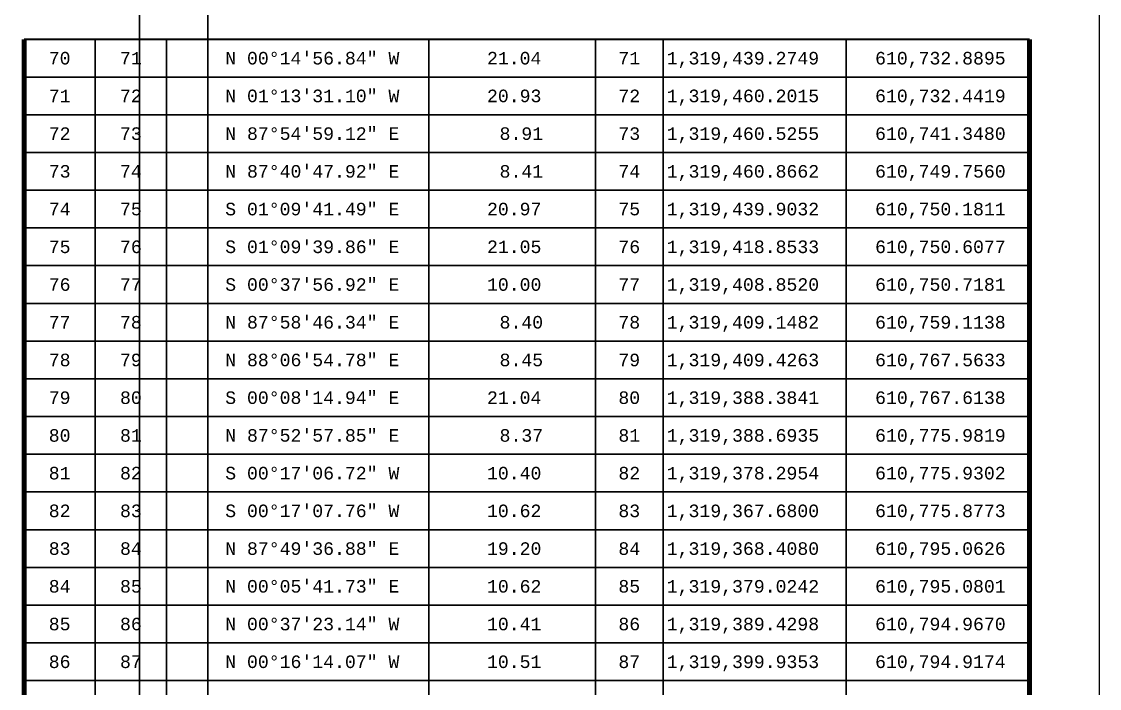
# Model space of a CAD drawing. Header units: millimetres. Extents: x 603916 to 1211550, y 1309898 to 2622648.
# Drawn here: x 605119.3 to 605213.3, y 1310704.9 to 1310763 of the extents above; entities that cross this region are included whole.
import ezdxf
from ezdxf.enums import TextEntityAlignment as Align

# ---------------------------------------------------------------- set-up
doc = ezdxf.new("R2010")
doc.units = ezdxf.units.MM
for name, color, linetype in [('CAJETIN', 5, 'Continuous'), ('CVL_CUADCON', 1, 'Continuous'), ('CVL_CUADCON_LIN', 8, 'Continuous'), ('CVL_CUADCON_TX', 2, 'Continuous')]:
    doc.layers.add(name, color=color, linetype=linetype)
doc.styles.add('MONOTXT4', font='MONOTXT4.shx')

msp = doc.modelspace()

# ---------------------------------------------------------------- linework, layer by layer
at = {"layer": 'CAJETIN'}
msp.add_line((605213.33, 1310564.098), (605213.33, 1310838.394), dxfattribs=at)
at = {"layer": 'CVL_CUADCON', "color": 1, "linetype": 'Continuous', "lineweight": 30, "flags": 128}
for points, const_width in [([(605207.235, 1310761.464), (605207.235, 1310594.207), (605119.562, 1310594.207), (605119.562, 1310761.464)], 0.439), ([(605119.562, 1310761.464), (605207.235, 1310761.464)], 0.164)]:
    msp.add_lwpolyline(points, dxfattribs=dict(at, const_width=const_width))
at = {"layer": 'CVL_CUADCON_LIN', "color": 8, "linetype": 'Continuous', "lineweight": 30, "ltscale": 0.5}
for p, q in [((605135.578, 1310770.705), (605135.578, 1310610.312)), ((605129.638, 1310767.323), (605129.638, 1310610.312)), ((605125.767, 1310761.464), (605125.767, 1310600.31)), ((605131.982, 1310761.464), (605131.982, 1310600.31)), ((605154.862, 1310761.464), (605154.862, 1310600.31)), ((605169.38, 1310761.464), (605169.38, 1310600.31)), ((605175.285, 1310761.464), (605175.285, 1310600.31)), ((605191.26, 1310761.464), (605191.26, 1310600.31)), ((605119.562, 1310758.175), (605207.235, 1310758.175)), ((605119.562, 1310754.886), (605207.235, 1310754.886)), ((605119.562, 1310751.597), (605207.235, 1310751.597)), ((605119.562, 1310748.308), (605207.235, 1310748.308)), ((605119.562, 1310745.019), (605207.235, 1310745.019)), ((605119.562, 1310741.731), (605207.235, 1310741.731)), ((605119.562, 1310738.442), (605207.235, 1310738.442)), ((605119.562, 1310735.153), (605207.235, 1310735.153)), ((605119.562, 1310731.864), (605207.235, 1310731.864)), ((605119.562, 1310728.575), (605207.235, 1310728.575)), ((605119.562, 1310725.286), (605207.235, 1310725.286)), ((605119.562, 1310721.998), (605207.235, 1310721.998)), ((605119.562, 1310718.709), (605207.235, 1310718.709)), ((605119.562, 1310715.42), (605207.235, 1310715.42)), ((605119.562, 1310712.131), (605207.235, 1310712.131)), ((605119.562, 1310708.842), (605207.235, 1310708.842)), ((605119.562, 1310705.553), (605207.235, 1310705.553))]:
    msp.add_line(p, q, dxfattribs=at)

# ---------------------------------------------------------------- texts
at = {"layer": 'CVL_CUADCON_TX', "color": 2, "lineweight": 30, "ltscale": 0.5, "style": 'MONOTXT4'}
for s, p in [('70', (605122.664, 1310759.271)), ('71', (605128.874, 1310759.271)), ('71', (605172.332, 1310759.271)), ('71', (605122.664, 1310755.982)), ('72', (605128.874, 1310755.982)), ('72', (605172.332, 1310755.982)), ('72', (605122.664, 1310752.693)), ('73', (605128.874, 1310752.693)), ('73', (605172.332, 1310752.693)), ('73', (605122.664, 1310749.405)), ('74', (605128.874, 1310749.405)), ('74', (605172.332, 1310749.405)), ('74', (605122.664, 1310746.116)), ('75', (605128.874, 1310746.116)), ('75', (605172.332, 1310746.116)), ('75', (605122.664, 1310742.827)), ('76', (605128.874, 1310742.827)), ('76', (605172.332, 1310742.827)), ('76', (605122.664, 1310739.538)), ('77', (605128.874, 1310739.538)), ('77', (605172.332, 1310739.538)), ('77', (605122.664, 1310736.249)), ('78', (605128.874, 1310736.249)), ('78', (605172.332, 1310736.249)), ('78', (605122.664, 1310732.96)), ('79', (605128.874, 1310732.96)), ('79', (605172.332, 1310732.96)), ('79', (605122.664, 1310729.672)), ('80', (605128.874, 1310729.672)), ('80', (605172.332, 1310729.672)), ('80', (605122.664, 1310726.383)), ('81', (605128.874, 1310726.383)), ('81', (605172.332, 1310726.383)), ('81', (605122.664, 1310723.094)), ('82', (605128.874, 1310723.094)), ('82', (605172.332, 1310723.094)), ('82', (605122.664, 1310719.805)), ('83', (605128.874, 1310719.805)), ('83', (605172.332, 1310719.805)), ('83', (605122.664, 1310716.516)), ('84', (605128.874, 1310716.516)), ('84', (605172.332, 1310716.516)), ('84', (605122.664, 1310713.227)), ('85', (605128.874, 1310713.227)), ('85', (605172.332, 1310713.227)), ('85', (605122.664, 1310709.938)), ('86', (605128.874, 1310709.938)), ('86', (605172.332, 1310709.938)), ('86', (605122.664, 1310706.65)), ('87', (605128.874, 1310706.65)), ('87', (605172.332, 1310706.65))]:
    msp.add_text(s, height=1.0963, dxfattribs=at).set_placement(p, align=Align.CENTER)
for s, height, p in [('N 00%%d14\'56.84" W', 1.09628, (605137.102, 1310759.271)), ('21.04', 1.0963, (605159.927, 1310759.271)), ('1,319,439.2749', 1.09628, (605175.604, 1310759.271)), ('610,732.8895', 1.09628, (605193.769, 1310759.271)), ('N 01%%d13\'31.10" W', 1.09628, (605137.102, 1310755.982)), ('20.93', 1.0963, (605159.927, 1310755.982)), ('1,319,460.2015', 1.09628, (605175.604, 1310755.982)), ('610,732.4419', 1.09628, (605193.769, 1310755.982)), ('N 87%%d54\'59.12" E', 1.09628, (605137.102, 1310752.693)), ('8.91', 1.0963, (605161.023, 1310752.693)), ('1,319,460.5255', 1.09628, (605175.604, 1310752.693)), ('610,741.3480', 1.09628, (605193.769, 1310752.693)), ('N 87%%d40\'47.92" E', 1.09628, (605137.102, 1310749.405)), ('8.41', 1.0963, (605161.023, 1310749.405)), ('1,319,460.8662', 1.09628, (605175.604, 1310749.405)), ('610,749.7560', 1.09628, (605193.769, 1310749.405)), ('S 01%%d09\'41.49" E', 1.09628, (605137.102, 1310746.116)), ('20.97', 1.0963, (605159.927, 1310746.116)), ('1,319,439.9032', 1.09628, (605175.604, 1310746.116)), ('610,750.1811', 1.09628, (605193.769, 1310746.116)), ('S 01%%d09\'39.86" E', 1.09628, (605137.102, 1310742.827)), ('21.05', 1.0963, (605159.927, 1310742.827)), ('1,319,418.8533', 1.09628, (605175.604, 1310742.827)), ('610,750.6077', 1.09628, (605193.769, 1310742.827)), ('S 00%%d37\'56.92" E', 1.09628, (605137.102, 1310739.538)), ('10.00', 1.0963, (605159.927, 1310739.538)), ('1,319,408.8520', 1.09628, (605175.604, 1310739.538)), ('610,750.7181', 1.09628, (605193.769, 1310739.538)), ('N 87%%d58\'46.34" E', 1.09628, (605137.102, 1310736.249)), ('8.40', 1.0963, (605161.023, 1310736.249)), ('1,319,409.1482', 1.09628, (605175.604, 1310736.249)), ('610,759.1138', 1.09628, (605193.769, 1310736.249)), ('N 88%%d06\'54.78" E', 1.09628, (605137.102, 1310732.96)), ('8.45', 1.0963, (605161.023, 1310732.96)), ('1,319,409.4263', 1.09628, (605175.604, 1310732.96)), ('610,767.5633', 1.09628, (605193.769, 1310732.96)), ('S 00%%d08\'14.94" E', 1.09628, (605137.102, 1310729.672)), ('21.04', 1.0963, (605159.927, 1310729.672)), ('1,319,388.3841', 1.09628, (605175.604, 1310729.672)), ('610,767.6138', 1.09628, (605193.769, 1310729.672)), ('N 87%%d52\'57.85" E', 1.09628, (605137.102, 1310726.383)), ('8.37', 1.0963, (605161.023, 1310726.383)), ('1,319,388.6935', 1.09628, (605175.604, 1310726.383)), ('610,775.9819', 1.09628, (605193.769, 1310726.383)), ('S 00%%d17\'06.72" W', 1.09628, (605137.102, 1310723.094)), ('10.40', 1.0963, (605159.927, 1310723.094)), ('1,319,378.2954', 1.09628, (605175.604, 1310723.094)), ('610,775.9302', 1.09628, (605193.769, 1310723.094)), ('S 00%%d17\'07.76" W', 1.09628, (605137.102, 1310719.805)), ('10.62', 1.0963, (605159.927, 1310719.805)), ('1,319,367.6800', 1.09628, (605175.604, 1310719.805)), ('610,775.8773', 1.09628, (605193.769, 1310719.805)), ('N 87%%d49\'36.88" E', 1.09628, (605137.102, 1310716.516)), ('19.20', 1.0963, (605159.927, 1310716.516)), ('1,319,368.4080', 1.09628, (605175.604, 1310716.516)), ('610,795.0626', 1.09628, (605193.769, 1310716.516)), ('N 00%%d05\'41.73" E', 1.09628, (605137.102, 1310713.227)), ('10.62', 1.0963, (605159.927, 1310713.227)), ('1,319,379.0242', 1.09628, (605175.604, 1310713.227)), ('610,795.0801', 1.09628, (605193.769, 1310713.227)), ('N 00%%d37\'23.14" W', 1.09628, (605137.102, 1310709.938)), ('10.41', 1.0963, (605159.927, 1310709.938)), ('1,319,389.4298', 1.09628, (605175.604, 1310709.938)), ('610,794.9670', 1.09628, (605193.769, 1310709.938)), ('N 00%%d16\'14.07" W', 1.09628, (605137.102, 1310706.65)), ('10.51', 1.0963, (605159.927, 1310706.65)), ('1,319,399.9353', 1.09628, (605175.604, 1310706.65)), ('610,794.9174', 1.09628, (605193.769, 1310706.65))]:
    msp.add_text(s, height=height, dxfattribs=at).set_placement(p)

doc.saveas('drawing.dxf')
